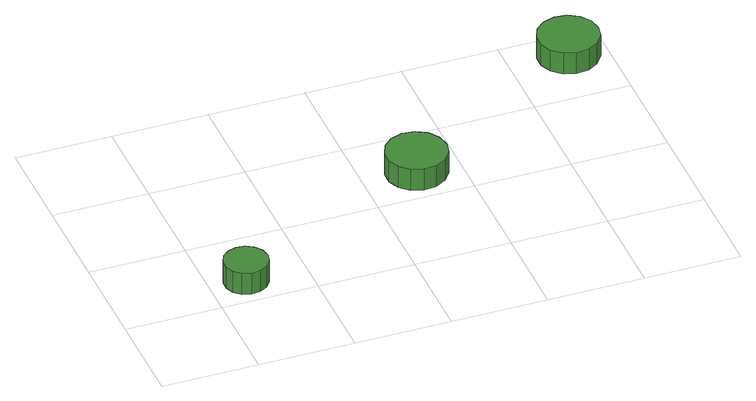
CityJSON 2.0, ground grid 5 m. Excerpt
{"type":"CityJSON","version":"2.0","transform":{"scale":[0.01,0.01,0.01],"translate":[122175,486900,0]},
"CityObjects":{
"tree1":{"type":"SolitaryVegetationObject","attributes":{"function":"something"},"geometry":[{"type":"MultiSurface","lod":"1","boundaries":[[[0,1,2,3,4,5,6,7,8,9,10,11,12,13,14]],[[15,16,17,18,19,20,21,22,23,24,25,26,27,28,29]],[[0,29,28,1]],[[1,28,27,2]],[[2,27,26,3]],[[3,26,25,4]],[[4,25,24,5]],[[5,24,23,6]],[[6,23,22,7]],[[7,22,21,8]],[[8,21,20,9]],[[9,20,19,10]],[[10,19,18,11]],[[11,18,17,12]],[[12,17,16,13]],[[13,16,15,14]],[[14,15,29,0]]]}]},
"tree2":{"type":"SolitaryVegetationObject","attributes":{"function":"something"},"geometry":[{"type":"MultiSurface","lod":"1","boundaries":[[[30,31,32,33,34,35,36,37,38,39,40,41,42,43,44]],[[45,46,47,48,49,50,51,52,53,54,55,56,57,58,59]],[[30,59,58,31]],[[31,58,57,32]],[[32,57,56,33]],[[33,56,55,34]],[[34,55,54,35]],[[35,54,53,36]],[[36,53,52,37]],[[37,52,51,38]],[[38,51,50,39]],[[39,50,49,40]],[[40,49,48,41]],[[41,48,47,42]],[[42,47,46,43]],[[43,46,45,44]],[[44,45,59,30]]]}]},
"tree3":{"type":"SolitaryVegetationObject","attributes":{"function":"something"},"geometry":[{"type":"MultiSurface","lod":"1","boundaries":[[[60,61,62,63,64,65,66,67,68,69,70,71,72,73,74]],[[75,76,77,78,79,80,81,82,83,84,85,86,87,88,89]],[[60,89,88,61]],[[61,88,87,62]],[[62,87,86,63]],[[63,86,85,64]],[[64,85,84,65]],[[65,84,83,66]],[[66,83,82,67]],[[67,82,81,68]],[[68,81,80,69]],[[69,80,79,70]],[[70,79,78,71]],[[71,78,77,72]],[[72,77,76,73]],[[73,76,75,74]],[[74,75,89,60]]]}]}
},
"vertices":[
[302,165,186],[292,211,186],[264,249,186],[223,273,186],[176,278,186],[131,263,186],[96,232,186],[77,189,186],[77,141,186],[96,98,186],[131,67,186],[176,52,186],[223,57,186],[264,81,186],[292,119,186],[292,119,61],[264,81,61],[223,57,61],[176,52,61],[131,67,61],[96,98,61],[77,141,61],[77,189,61],[96,232,61],[131,263,61],[176,278,61],[223,273,61],[264,249,61],[292,211,61],[302,165,61],
[1432,703,191],[1418,767,191],[1380,820,191],[1323,852,191],[1258,859,191],[1196,839,191],[1148,795,191],[1121,736,191],[1121,670,191],[1148,611,191],[1196,567,191],[1258,547,191],[1323,554,191],[1380,586,191],[1418,639,191],[1418,639,66],[1380,586,66],[1323,554,66],[1258,547,66],[1196,567,66],[1148,611,66],[1121,670,66],[1121,736,66],[1148,795,66],[1196,839,66],[1258,859,66],[1323,852,66],[1380,820,66],[1418,767,66],[1432,703,66],
[2457,1330,193],[2444,1394,193],[2405,1447,193],[2349,1480,193],[2284,1486,193],[2222,1466,193],[2173,1423,193],[2147,1363,193],[2147,1298,193],[2173,1238,193],[2222,1194,193],[2284,1174,193],[2349,1181,193],[2405,1214,193],[2444,1267,193],[2444,1267,68],[2405,1214,68],[2349,1181,68],[2284,1174,68],[2222,1194,68],[2173,1238,68],[2147,1298,68],[2147,1363,68],[2173,1423,68],[2222,1466,68],[2284,1486,68],[2349,1480,68],[2405,1447,68],[2444,1394,68],[2457,1330,68]
]}
